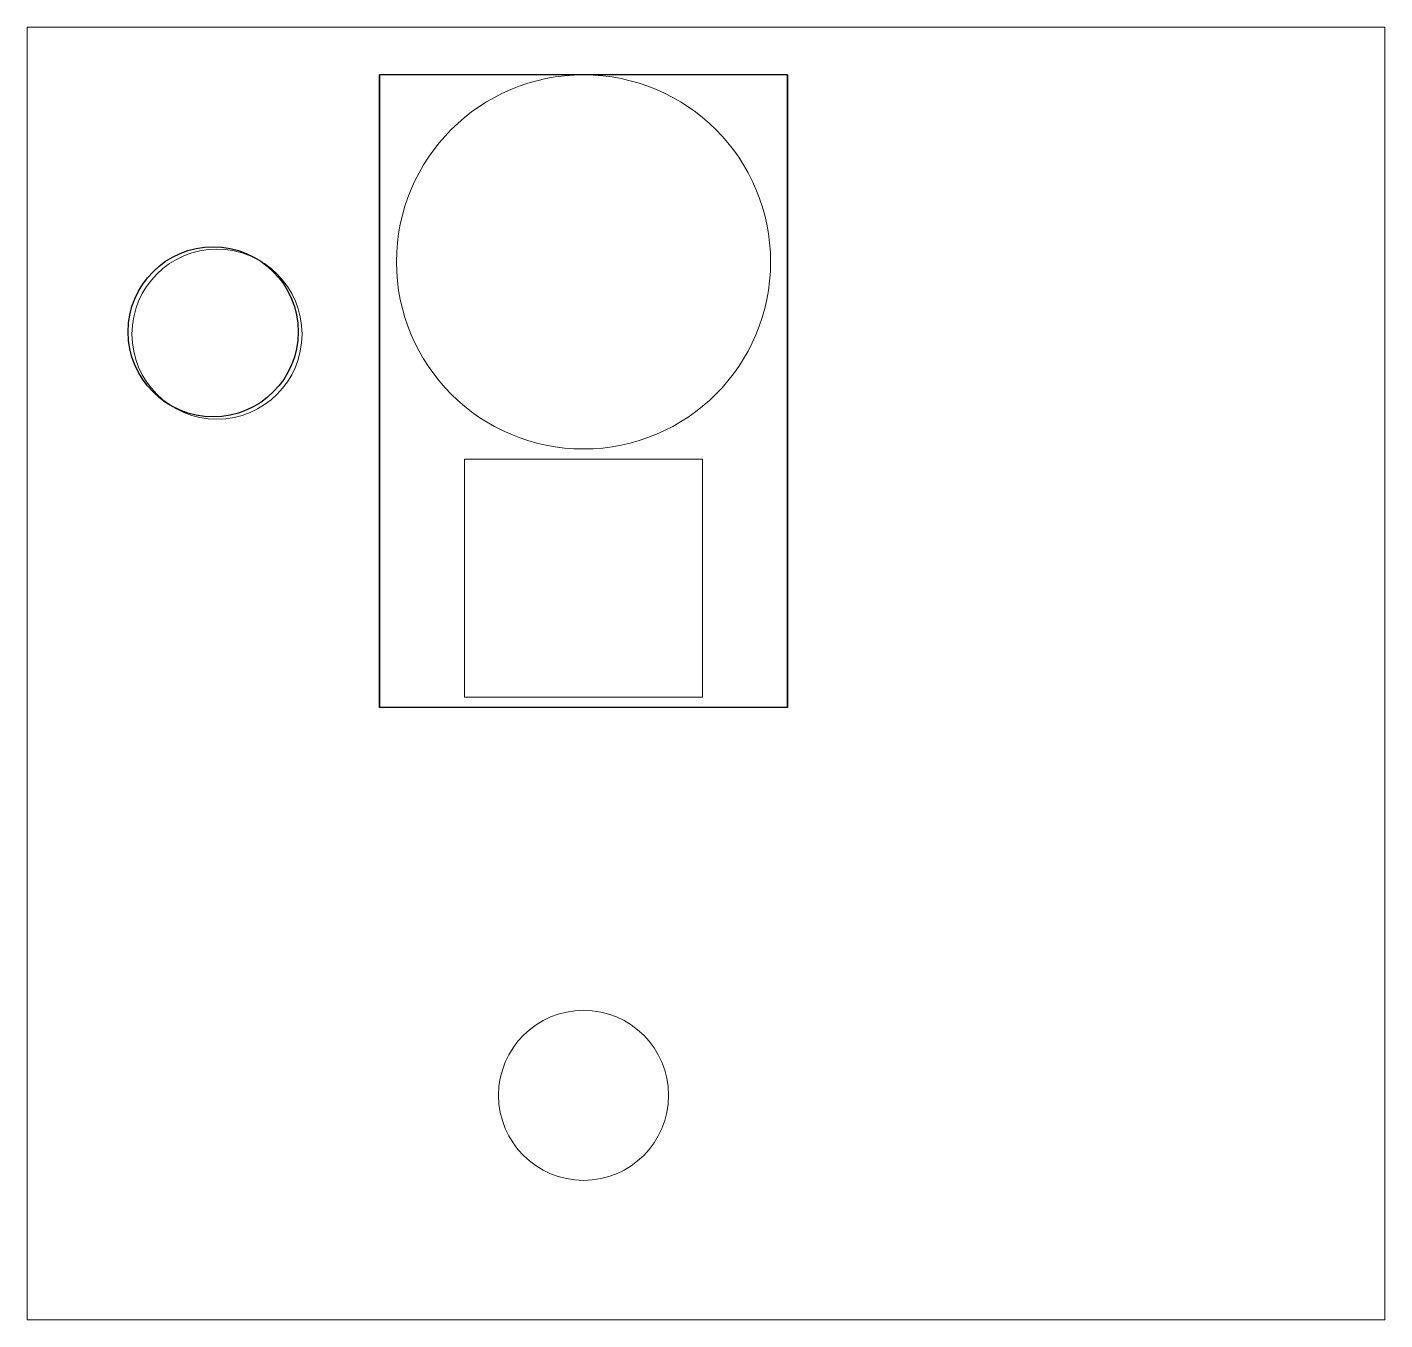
# Model space of a CAD drawing. Header units: millimetres. Extents: x -10 to 10, y -10.5 to 8.5.
import ezdxf

# ---------------------------------------------------------------- set-up
doc = ezdxf.new("R2010")
doc.units = ezdxf.units.MM

msp = doc.modelspace()

# ---------------------------------------------------------------- linework, layer by layer
at = {"color": 7, "linetype": 'Continuous', "lineweight": 15}
for p, q in [((-9.98, 8.5), (-9.98, -10.5)), ((9.98, 8.5), (-9.98, 8.5)), ((9.98, -10.5), (9.98, 8.5)), ((-3.55, -1.35), (-3.55, 2.15)), ((-3.55, 2.15), (-0.05, 2.15)), ((-0.05, 2.15), (-0.05, -1.35)), ((-0.05, -1.35), (-3.55, -1.35)), ((-9.98, -10.5), (9.98, -10.5))]:
    msp.add_line(p, q, dxfattribs=at)
at = {"color": 7, "linetype": 'Continuous'}
for p, q in [((-4.8, 7.8), (-4.8, -1.5)), ((1.2, 7.8), (-4.8, 7.8)), ((-4.8, -1.5), (-4.8, 7.8)), ((-4.8, -1.5), (-4.8, 7.8)), ((1.2, 7.8), (1.2, -1.5)), ((1.2, -1.5), (1.2, 7.8)), ((1.2, -1.5), (1.2, 7.8)), ((1.2, -1.5), (-4.8, -1.5))]:
    msp.add_line(p, q, dxfattribs=at)
at = {"color": 7, "linetype": 'Continuous', "lineweight": 15}
for centre, radius in [((-1.8, 5.05), 2.75), ((-7.189, 3.988), 1.25), ((-1.8, -7.2), 1.25)]:
    msp.add_circle(centre, radius, dxfattribs=at)
at = {"color": 7, "linetype": 'Continuous'}
msp.add_circle((-7.245, 4.022), 1.25, dxfattribs=at)

doc.saveas('drawing.dxf')
